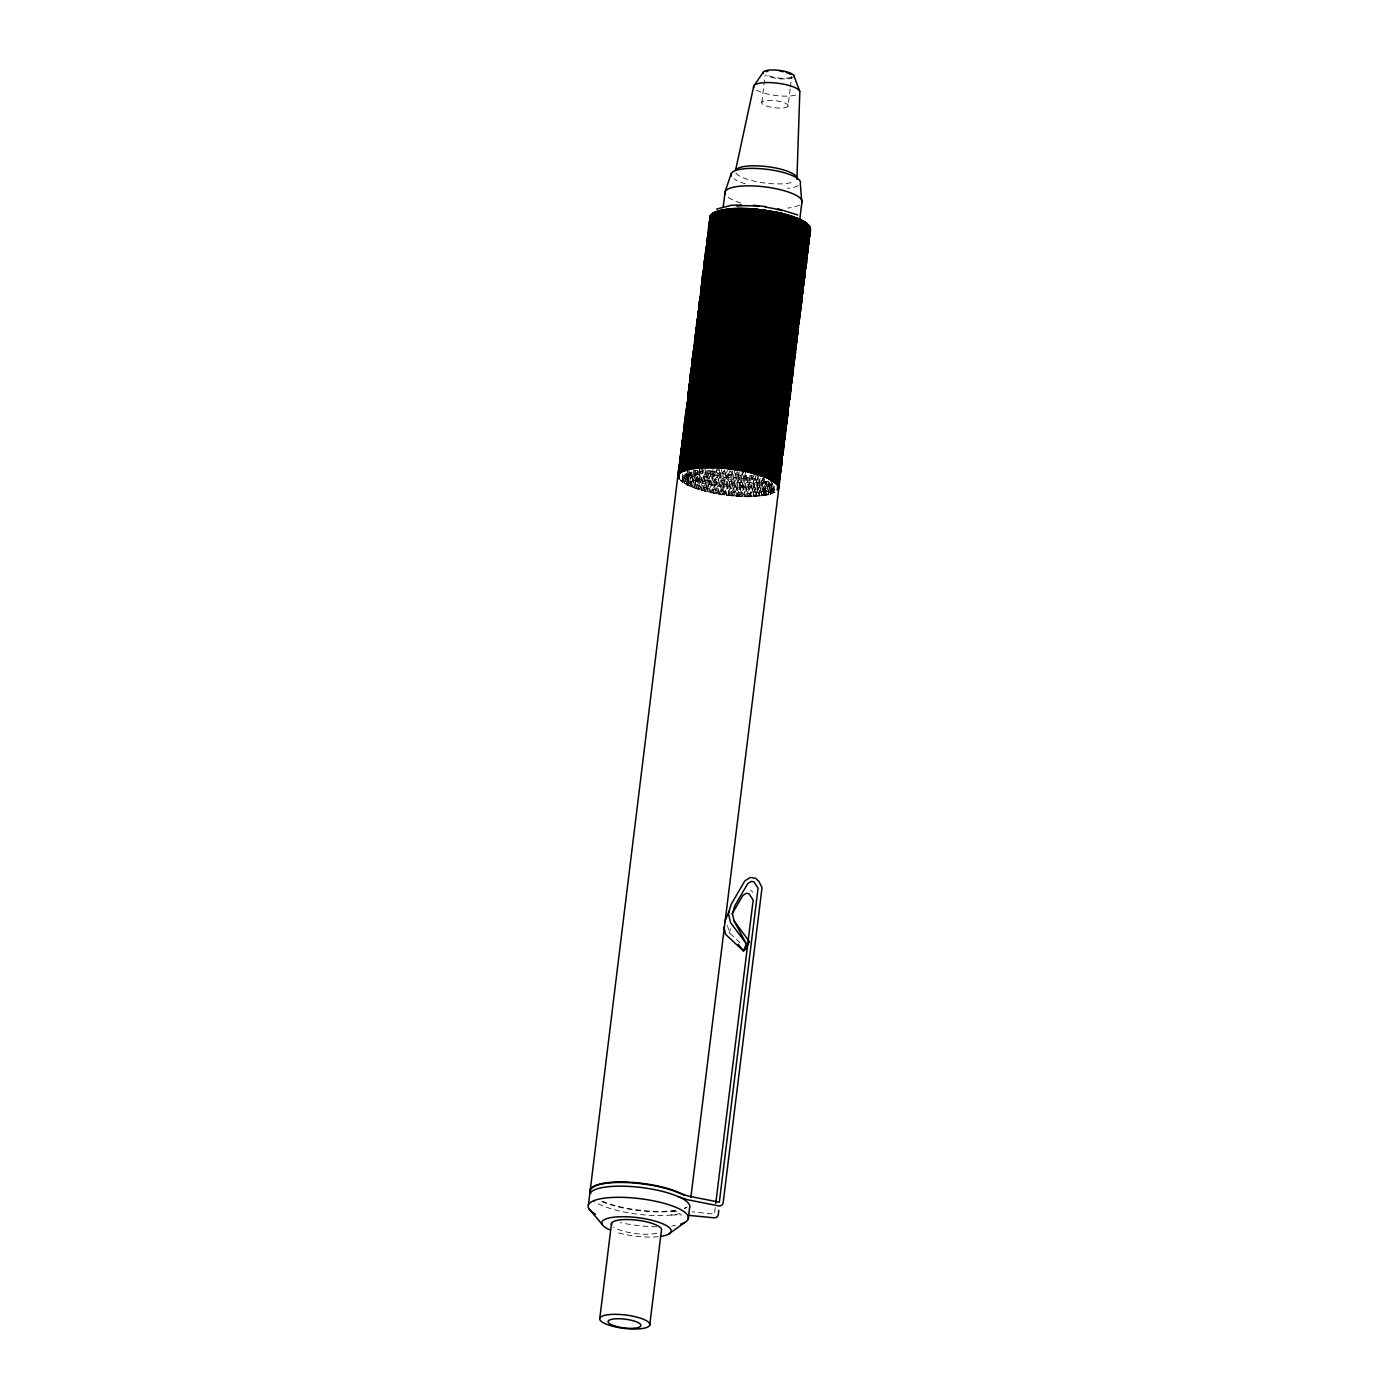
<?xml version="1.0" encoding="UTF-8"?>
<svg xmlns="http://www.w3.org/2000/svg" width="1399" height="1399" viewBox="0 0 1399 1399"><rect width="100%" height="100%" fill="white"/><g stroke="black" fill="none" stroke-linecap="round" stroke-linejoin="round"><path stroke-width="0.75" stroke-dasharray="5 3.75" d="M768.366 480.959L770.464 493.969L773.227 493.182L774.102 486.187L772.895 486.38L770.097 494.372L750.336 496.732L734.51 496.173L708.646 492.238L688.046 485.54L682.485 482.183L682.432 474.698M770.097 494.372L771.828 480.382M771.671 493.777L772.895 486.38L772.021 493.375L770.622 480.574M688.063 470.606L688.046 474.069L684.198 483.145L685.073 472.67M756.876 475.398L762.123 495.718L767.579 481.273C742.082 484.719 715.029 481.413 691.036 472.005L685.912 484.089L686.787 473.614L699.832 479.105L724.28 484.439L750.179 486.31L770.971 483.774L766.635 494.949L747.258 496.75L721.342 494.634L697.297 489.125L681.558 481.693L683.359 475.188L684.198 483.145M744.111 496.645L746.699 475.66L727.27 474.139L710.027 470.798L698.801 489.51L695.041 469.837L687.608 485.033L688.5 474.576M689.777 471.55L688.046 485.54M729.351 470.816L728.896 474.191L736.136 496.225L748.133 475.573L751.28 475.677L757.069 496.243L759.482 478.895L725.154 477.444L697.402 470.711L689.322 485.995L691.036 472.005L694.061 487.761L704.274 469.295M761.353 496.033L763.154 478.423L754.288 496.383L748.133 475.573L745.545 496.558L737.518 471.568L723.038 494.809L716.078 472.11L716.393 468.735M763.609 495.648L765.323 481.658M764.623 478.353L762.123 495.718M765.865 495.263L766.809 484.649M755.722 475.608L755.04 478.965L759.867 496.103L766.11 481.343L764.379 495.333L760.619 478.685L751.49 496.523L743.866 471.918L729.578 495.526L721.289 469.487M763.154 478.423L766.635 494.949L768.121 494.879L769.835 480.889M699.885 468.158L699.78 471.585L691.683 486.869L693.519 469.452M691.893 472.495L690.179 486.485M694.061 487.761L695.88 470.326L697.402 470.711L701.686 490.262L712.895 471.55L713.158 468.14M723.038 494.809L726.011 470.449L727.69 470.519L713.49 493.095L707.142 470.047L696.44 488.636L698.258 471.201M698.801 489.51L700.689 472.11M750.336 496.732L752.924 475.747L751.28 475.677L739.267 496.33L730.96 470.868L716.673 493.672L710.027 470.798L708.349 470.501L705.761 491.486M753.134 496.593L755.04 478.965L745.545 496.558M755.932 496.453L758.52 475.468M758.73 496.313L760.619 478.685M702.595 468.997L700.007 489.982M701.686 490.262L703.61 472.879M702.893 490.734L705.481 469.749M739.232 471.883L738.724 475.24L726.308 495.159L718.107 468.91L704.554 491.014L707.142 470.047M719.576 469.312L719.261 472.687L707.439 491.766L710.027 470.798M711.234 471.253L708.646 492.238M751.28 475.677L748.692 496.662L741.855 475.345L742.432 472.005M745.562 472.11L745.002 475.468L732.866 495.876L724.472 470.047L710.307 492.518L712.895 471.55L711.881 467.668M737.833 496.418L740.421 475.433M741.855 475.345L739.267 496.33M740.98 496.523L743.568 475.555M745.002 475.468L742.414 496.435L734.248 471.218M747.258 496.75L749.847 475.765M714.382 471.953L711.794 492.92M713.49 493.095L716.078 472.11M717.565 472.512L714.976 493.497M716.673 493.672L719.261 472.687M720.747 473.089L718.159 494.074M732.621 471.166L732.167 474.541L719.855 494.249L722.758 469.872M738.724 475.24L736.136 496.225M724.682 495.124L727.27 474.139M728.896 474.191L726.308 495.159M727.952 495.473L730.54 474.488M732.167 474.541L729.578 495.526M731.24 495.823L733.828 474.838M734.51 496.173L737.518 471.568M761.825 102.337L765.218 74.724M788.039 106.097A13.273 3.532 7 0 0 769.59 100.343A13.273 3.532 7 0 0 767.159 106.219A13.273 3.532 7 0 0 788.039 106.097L790.138 89.099M790.4 86.983L791.712 76.35M715.221 1207.617L714.434 1214.087L692.278 1211.831M732.866 495.876L735.891 471.533M724.472 470.047L721.342 494.634M753.886 479.175L751.49 496.523M756.684 479.035L754.288 496.383M695.041 469.837L692.54 487.377M697.402 470.711L694.918 488.251M699.78 471.585L697.297 489.125M762.315 478.738L759.867 496.103M768.278 484.579L766.635 494.949M682.939 482.69L683.796 475.695L700.882 482.987L735.367 489.178L762.21 489.038L770.971 487.377L772.178 483.582M687.608 485.033L686.349 473.124L684.636 483.634M688.046 474.069L686.349 484.579M770.569 484.194L768.121 494.879M683.359 475.188L682.485 478.703L689.392 482.533L710.57 489.125L726.763 491.801L749.322 493.305L767.421 491.574L774.801 488.968L773.227 493.182M770.464 493.969L771.321 486.974L772.528 486.782M774.801 492.588L773.595 492.763L774.451 485.768L772.021 493.375M775.151 492.168L768.89 494.564L772.545 483.18L773.595 492.763M730.803 928.761L729.176 932.731L731.764 936.053M763.854 481.728L757.069 496.243M764.379 495.333L769.065 484.264M678.777 478.371L682.485 482.183L686.349 473.124M754.078 475.538L742.414 496.435M748.692 496.662L757.838 478.825M671.66 1211.307L680.089 1211.184M671.188 1215.032L681.75 1214.857M680.631 480.749L681.558 481.239M740.106 942.821L729.176 932.731L727.532 925.508M750.668 890.149L752.889 892.23M712.895 471.55L719.855 494.249M705.271 473.159L710.307 492.518M701.389 468.543L707.439 491.766M704.554 491.014L699.028 467.651M766.11 481.343L768.89 494.564M693.414 472.879L696.44 488.636M691.683 486.869L689.34 471.061M687.626 470.099L689.322 485.995M685.055 476.15L685.912 484.089M682.432 474.244L682.485 482.183M793.006 77.627A15.546 4.145 7 0 1 766.6 75.721M790.907 77.172A13.273 3.532 7 0 1 778.928 78.082A13.273 3.532 7 0 1 766.547 74.549M798.164 185.647A34.975 9.321 7 0 1 787.585 188.375M745.317 183.811A34.975 9.321 7 0 1 734.02 178.74M799.476 205.023A38.857 10.353 7 0 1 787.724 208.049M740.753 202.977A38.857 10.353 7 0 1 728.197 197.346M795.489 95.184A23.311 6.208 7 0 1 755.6 89.466M680.229 1213.493A50.521 13.465 7 0 1 593.823 1201.129M686.944 1207.389A50.521 13.465 7 0 1 684.198 1208.684M675.56 1210.817A50.521 13.465 7 0 1 601.098 1201.199M791.169 182.622A31.093 8.289 7 0 1 758.975 182.132A31.093 8.289 7 0 1 735.717 172.654M656.743 1233.201A25.252 6.733 7 0 1 613.531 1227.01M675.542 1225.367A50.521 13.465 7 0 1 671.817 1225.944M656.638 1226.748A50.521 13.465 7 0 1 620.264 1222.604M686.996 1206.917A50.521 13.465 7 0 1 684.251 1208.211M675.612 1210.345A50.521 13.465 7 0 1 602.864 1201.479M658.282 1236.699A34.975 9.321 7 0 1 616.015 1232.134"/><path stroke-width="1.5" d="M777.512 486.747L777.547 490.332L778.421 486.013L773.752 481.186L769.083 478.843C762.438 424.229 742.379 372.571 726.116 320.354C718.124 285.239 699.797 246.154 718.142 211.144L729.876 208.818L754.096 208.941L779.96 212.875L800.56 219.573L806.121 222.931L806.401 258.255L798.357 285.868L788.074 310.036L775.133 334.483L711.444 439.251L696.824 467.791C690.214 467.668 675.297 471.69 678.795 478.825M686.035 414.926L685.16 421.921L686.384 413.649C692.278 389.342 692.82 360.82 697.209 336.494L693.152 353.248L692.592 366.468L692.225 359.333L697.209 336.494C701.476 295.294 707.859 254.373 712.598 213.243C732.237 205.058 754.708 208.801 775.116 212.018C786.325 214.152 797.378 217.212 807.048 223.42C802.956 253.516 781.289 283.35 766.215 310.508C734.195 361.537 699.78 412.548 683.097 471.113L714.155 215.726L715.011 212.351L718.142 211.144C733.968 304.562 785.573 393.661 777.459 489.86M688.833 388.223L684.985 440.143L687.801 469.312C712.738 401.828 759.237 345.763 791.519 282.073C796.975 264.743 811.63 243.653 808.902 225.799C782.828 314.583 710.22 381.228 684.671 470.519L716.585 211.756C729.299 304.23 781.062 389.202 776.987 484.561L777.896 485.505L778.771 478.51C784.035 384.847 737.553 300.26 719.716 210.55L709.993 240.925C711.042 322.959 757.261 396.879 767.369 477.881C778.613 485.418 778.351 486.625 779.628 471.515C784.752 380.196 740.666 297.34 721.971 210.165L709.136 247.92C709.783 327.314 754.096 398.942 765.008 477.007L769.083 478.843C775.536 463.052 783.405 446.701 784.804 429.563C788.459 352.845 759.272 280.552 737.116 208.591L726.151 229.996L713.665 259.514L703.959 289.873C703.225 353.09 734.51 411.568 749.252 472.11L767.369 477.881C774.556 460.079 783.982 441.909 785.661 422.568C789.036 348.351 762.21 277.911 739.914 208.451L725.294 236.991L712.808 266.51L703.102 296.868C702.263 357.357 731.24 413.719 746.384 471.358L765.008 477.007C774.259 457.595 784.122 437.1 786.535 415.573C789.77 343.927 764.886 275.62 743.061 208.573C725.714 238.564 711.636 270.479 702.228 303.863C701.196 361.676 728.354 415.783 743.201 470.781L749.252 472.11C767.439 441.524 786.413 409.225 791.712 373.603C793.933 317.608 779.838 262.68 762.298 209.955C735.244 252.397 710.412 296.973 697.052 345.815C695.163 387.715 711.951 428.391 723.825 468L746.384 471.358C765.83 438.744 786.85 404.678 792.568 366.625C794.667 313.236 781.989 260.721 765.568 210.305C737.098 254.898 710.185 301.397 696.195 352.81C694.166 392.07 709.52 430.472 720.555 467.651L743.201 470.781C764.221 436.208 787.147 400.201 793.425 359.63C795.332 308.934 784.244 258.867 768.751 210.882C738.899 257.556 709.94 305.891 695.338 359.805C693.257 396.547 707.072 432.693 717.425 467.546L723.825 468C752.26 420.137 788.966 373.725 798.602 317.66C799.598 283.035 795.506 248.392 786.92 214.851C750.878 274.991 708.384 332.997 690.162 401.775C687.539 423.757 694.918 446.264 699.622 467.651L720.555 467.651C750.021 417.409 789.211 369.319 799.476 310.665L799.214 278.873L795.839 247.098L789.805 215.603C752.924 278.051 708.156 337.596 689.287 408.77C686.332 428.391 693.694 448.519 696.824 467.791L717.425 467.546C747.486 414.594 789.491 365.034 800.333 303.67L800.071 271.878L796.696 240.103L792.166 216.478C755.285 281.566 707.702 342.195 688.43 415.765C685.58 433.113 691.701 451.09 694.569 468.175L680.683 472.005L678.655 473.929L678.777 478.371L679.319 467.808C692.75 373.935 756.859 300.628 799.284 219.118L802.659 250.911L802.921 282.703C790.033 351.953 740.071 406.287 707.999 467.214C700.794 439.216 690.232 409.977 692.75 380.79C709.276 319.357 744.653 265.758 778.299 212.596C790.033 253.516 797.57 295.941 796.014 338.645C788.144 386.841 758.695 428.199 733.653 469.067C719.733 422.043 698.153 374.582 699.64 324.848C710.972 283.647 730.348 245.262 752.47 208.888C772.703 268.748 791.817 330.671 789.123 394.588C785.434 423.005 771.146 449.306 757.891 474.366C743.831 405.325 706.565 340.202 706.547 268.888L716.253 238.53L728.739 209.028C750.529 288.439 786.413 366.381 782.216 450.548L782.251 454.063L774.207 481.693C770.01 408.84 739.739 341.566 720.975 271.966C720.328 254.775 706.198 227.442 715.011 212.351C725.224 304.895 777.931 388.922 776.06 483.599L780.485 464.52C785.399 375.579 743.866 294.385 724.227 209.78L717.984 224.54L708.279 254.915C708.593 331.633 750.826 401.023 762.63 476.132C773.525 454.937 784.454 432.361 787.392 408.578C790.47 339.502 767.526 273.312 746.192 208.678C727.095 240.715 711.461 274.904 701.371 310.858C700.13 365.996 725.486 417.864 740.019 470.204C762.507 433.585 787.462 395.742 794.3 352.635C796.031 304.615 786.36 257.031 771.933 211.441C740.771 260.266 709.713 310.368 694.464 366.8C692.33 401.006 704.764 434.897 714.277 467.441C745.002 411.796 789.718 360.715 801.19 296.675L800.945 264.883L797.57 233.108L794.545 217.37C757.576 285.046 707.317 346.812 687.574 422.76L686.717 429.738L692.313 468.543C713.98 415.73 748.395 369.651 776.865 320.511C791.624 290.852 811.49 259.375 807.975 224.837C812.714 246.137 797.605 269.01 790.662 289.068C759.762 350.502 714.976 404.398 690.057 468.927L685.842 436.733L686.717 429.738C706.985 351.481 759.814 288.491 796.923 218.244L801.802 257.888L802.064 289.68C789.893 356.36 742.537 409.033 711.147 467.318C702.683 437.083 691.316 405.483 693.607 373.795C709.485 314.862 742.694 262.995 775.116 212.018C788.302 255.248 796.765 300.295 795.157 345.64C787.794 391.3 760.654 430.909 736.836 469.644C722.618 419.945 699.115 370.298 700.514 317.853C711.234 279.275 728.652 242.954 749.339 208.783C770.149 271.021 791.152 335.078 788.249 401.583C784.926 427.674 772.423 452.157 760.252 475.24C747.398 403.157 707.527 335.935 707.404 261.893L717.127 231.535L726.483 209.413C747.171 291.412 785.923 370.98 781.359 457.525L781.394 461.058L775.133 482.638C774.277 388.747 721.587 305.489 713.455 212.945L709.94 216.425L708.279 254.915L700.847 289.401L701.214 296.536L701.389 287.267M683.097 471.113L683.254 457.718C705.201 370.35 769.66 303.408 804.408 221.969L805.509 261.718C790.575 338.978 731.747 397.578 699.622 467.651L694.569 468.175C725.924 391.563 791.292 330.007 807.24 247.273C807.171 239.474 807.118 231.674 807.048 223.875C775.046 311.278 704.117 379.933 681.54 471.708L682.397 464.713C704.869 375.177 772.003 307.133 806.121 222.931L809.829 226.743C786.081 315.947 713.962 382.189 686.227 469.907L718.142 211.144M713.805 212.543L681.89 471.306M715.379 211.931L683.464 470.694M716.935 211.336L685.02 470.099M718.509 210.742L686.594 469.504M768.646 478.336L800.56 219.573M770.342 479.297L802.257 220.535M772.056 480.242L803.97 221.479M773.752 481.186L805.667 222.424M686.227 469.907L684.128 450.723L684.985 443.728C706.128 360.872 764.641 295.784 800.997 220.08L769.083 478.843M684.671 470.519L683.254 457.718L684.128 450.723C705.621 365.576 767.212 299.631 802.694 221.025L770.779 479.787C765.305 422.306 744.006 368.094 726.973 313.359C720.363 280.797 701.738 244.598 716.585 211.756M804.408 221.969L772.493 480.731C767.911 420.417 745.772 363.583 727.83 306.364C722.006 276.233 704.799 243.164 715.011 212.351M687.801 469.312L700.742 364.405C721.01 310.438 754.411 263.099 784.052 214.099C793.898 250.054 798.846 287.355 797.745 324.655C788.704 378.115 754.446 422.83 727.113 468.368C714.434 426.275 696.177 383.343 697.926 338.838C710.622 292.548 733.496 249.949 759.027 209.605C777.547 264.673 793.216 321.962 790.837 380.598C786.011 413.789 768.908 444.217 752.137 472.862C737.675 409.47 704.274 348.823 704.816 282.878L714.539 252.52L734.318 208.748C756.317 283.193 787.829 357.34 783.947 436.558C782.845 451.51 776.358 465.954 770.779 479.787M590.308 1189.552L679.284 464.241L686.717 429.738L687.941 397.858C698.538 359.386 695.513 319.339 703.242 280.849C709.678 259.042 705.183 233.895 712.598 213.243M772.493 480.731L782.216 450.548L783.073 443.553C787.147 361.851 753.414 285.816 731.537 208.888C715.921 239.736 704.991 272.875 699.168 306.958L697.734 320.983L698.853 311.785L699.01 313.568C691.963 342.79 695.058 376.751 687.801 404.486C682.625 426.957 685.423 450.548 680.001 473.247L680.159 457.246L687.574 422.76L688.78 387.313L696.195 352.81L696.58 327.926L700.06 297.305M694.306 352.95L694.848 341.916C704.921 319.269 697.314 291.464 705.778 269.675C702.858 340.534 740.613 405.483 755.005 473.614C770.149 446.823 785.678 418.371 789.98 387.593C792.516 326.317 775.168 266.702 755.74 209.238C726.221 256.402 701.056 307.483 692.26 362.901L690.826 376.926L691.421 367.238L694.621 357.479C689.829 382.364 690.844 407.983 683.639 432.833L682.397 464.713L680.771 472.477L681.943 444.165M681.54 471.708C679.809 447.697 685.755 424.474 687.906 400.971C691.054 376.803 696.65 352.531 696.58 327.926L703.102 296.868L703.889 265.39L710.867 233.93L711.916 214.484L711.724 226.935L704.309 261.421L703.959 289.873L696.545 324.376L696.894 331.511C702.63 303.111 701.808 273.784 708.419 245.577C702.438 259.217 706.39 276.932 701.564 291.726L702.42 291.412C702.788 265.023 709.118 239.614 712.686 213.715L712.581 219.94L705.166 254.426L705.533 262.033M792.131 370.962L794.649 359.77L795.681 346.13L791.012 341.321L785.888 338.471L765.305 331.773L739.441 327.821L715.221 327.698L703.837 329.639L698.783 331.843L697.926 338.838L700.742 364.405L706.303 390.863L730.383 468.717C756.579 425.523 788.441 382.487 796.888 331.65C798.199 291.657 792.061 251.768 781.167 213.347C752.382 260.039 721.062 305.769 701.598 357.427C697.367 380.423 687.206 402.265 684.496 425.838C684.286 442.171 680.176 457.84 679.232 474.016L678.375 474.331M719.716 210.55L701.598 357.427L691.875 387.785L684.461 422.271L684.128 450.723L679.232 474.016L683.307 454.605L686.175 414.961L685.685 422.428C691.333 399.065 689.672 374.67 694.708 351.254C699.203 331.441 699.762 309.896 703.19 290.642M682.24 450.391C684.915 432.553 689.882 413.3 687.906 394.308C689.987 383.851 703.977 384.393 712.756 383.571C738.252 384.06 769.013 384.2 788.774 402.09L788.669 405.623L801.277 297.567C801.207 302.796 808.919 247.116 805.072 266.055L805.876 262.173L805.072 266.055L806.279 264.901L809.829 226.743L809.426 230.695C810.598 240.68 803.953 256.017 805.282 267.454L805.02 269.168L807.555 251.295L806.821 255.65M682.59 445.582L685.895 433.62L688.815 390.881L688.43 415.765L681.016 450.251L681.365 457.386L682.065 448.607L680.614 454.203L681.296 456.494L680.159 457.246L680.544 468.35L679.984 463.891L682.59 452.262L682.642 442.469L687.574 419.158L702.998 415.206L714.277 414.629L736.836 416.133L764.623 421.833L781.097 429.231L781.709 464.678L780.047 475.573L780.1 465.762L780.869 464.993L780.782 470.763L778.071 487.289L781.044 462.369L779.995 478.668L690.879 1197.334M697.157 332.91L699.64 324.848L700.882 292.968C710.552 267.734 704.274 240.733 711.147 215.254L709.993 240.925L702.578 275.411L702.036 286.008L703.977 266.282L701.301 286.358L700.514 317.853L693.082 352.338L691.875 366.835C688.395 400.848 695.478 434.897 705.201 467.353C737.203 403.332 790.295 347.686 803.778 275.708L803.533 243.916L800.997 220.08M693.887 355.136L692.75 380.79L685.318 415.276L685.44 419.735M693.799 354.664L694.813 338.348L702.228 303.863L702.578 275.411L704.187 274.326M697.384 324.043L697.052 345.815L689.637 380.318L690.004 387.453L694.516 363.688L697.384 324.043L694.883 339.257L694.936 342.807L698.328 311.295M705.97 257.224L704.816 282.878L698.293 313.936L697.926 338.838L690.494 373.323L690.441 383.099L688.78 387.313M688.605 393.941L688.658 397.491L689.585 383.413L695.373 356.693L696.387 333.679L697.209 329.797L698.835 328.73L699.133 303.391L706.547 268.888L706.897 240.453L712.686 213.715M699.99 296.396L701.651 292.199L701.721 282.406L709.136 247.92L710.377 216.041L710.535 217.824M802.694 221.025L804.39 240.401L780.24 432.728L780.467 460.551L781.394 461.058L779.96 475.1L780.869 464.993L780.082 472.46L780.187 466.234M708.419 238.879L710.902 230.818L711.776 217.125L718.894 213.925L736.434 211.948L751.962 212.263L774.801 215.411L789.648 219.031L806.121 226.428L804.39 236.921L804.652 268.713C790.47 343.35 734.423 400.411 702.403 467.493C696.02 442.784 688.378 416.815 691.019 391.178C718.299 382.189 750.546 387.82 777.652 397.421L778.141 397.928C787.864 399.677 783.912 410.204 784.717 417.636C786.273 434.285 782.461 454.727 780.1 468.473C787.217 423.337 778.946 480.591 781.779 454.885C784.542 453.801 783.755 438.079 782.636 447.89L783.457 444.008L782.636 447.89M691.945 377.975C718.299 367.465 752.225 373.988 779.383 383.431L786.273 387.278L787.06 416.063L784.349 440.598L786.081 419.927L792.936 373.76L792.988 363.967L792.166 367.85M787.042 413.405L792.603 370.14L791.677 369.633L791.449 345.308L784.559 341.478C757.401 332.018 723.475 325.512 697.122 336.022M692.802 370.98C719.156 360.47 753.082 366.993 780.24 376.436L787.13 380.283L787.759 415.713L785.276 423.81M787.077 410.292C786.011 429.301 789.631 401.216 788.669 398.942C791.082 395.847 787.165 408.088 788.756 399.415M787.06 416.063L787.13 416.972L789.193 395.48L790.348 394.745L790.452 384.55L792.866 372.851L793.181 331.318L783.877 326.597L765.096 320.896L748.92 318.22L726.361 316.716L712.756 317.678L699.64 321.245L697.979 329.027M790.348 394.745L792.079 374.075L787.567 369.301L770.482 362.009L745.807 356.867L720.153 355.259L700.392 357.602L692.453 362.026L692.068 365.978M696.527 331.038L697.297 330.269C696.177 315.37 703.435 301.817 703.155 287.057C729.509 276.547 763.434 283.07 790.592 292.513L797.517 296.833L798.269 325.163L795.716 343.489L798.427 326.946L795.559 349.68L795.629 339.887L795.524 352.775L793.81 360.085L794.667 353.09L793.845 356.972M796.398 339.1L797.308 329.01C802.239 303.705 796.398 329.342 797.238 338.785L795.611 346.567M708.331 245.105C734.685 234.595 768.611 241.1 795.769 250.561L802.659 254.391L803.603 284.976L800.7 304.143L803.288 283.158L802.554 287.512M810.336 227.25L807.66 245.087M799.284 219.118L767.369 477.881M690.057 468.927L721.971 210.165M692.313 468.543L724.227 209.78M694.569 468.175L726.483 209.413M720.485 210.235L688.57 468.997M722.741 209.85L690.826 468.613M724.997 209.465L693.082 468.228M727.253 209.081L695.338 467.843M759.395 474.751L791.309 215.988M761.773 475.625L793.688 216.862M764.151 476.517L796.066 217.754M766.512 477.391L798.427 218.629M792.166 216.478L760.252 475.24M794.545 217.37L762.63 476.132M796.923 218.244L765.008 477.007M696.824 467.791L728.739 209.028M789.805 215.603L757.891 474.366M699.622 467.651L731.537 208.888M702.403 467.493L734.318 208.748M705.201 467.353L737.116 208.591M729.876 208.818L697.961 467.581M732.674 208.678L700.759 467.423M735.472 208.521L703.557 467.283M738.27 208.381L706.355 467.144M748.045 471.638L779.96 212.875M750.931 472.39L782.845 213.627M753.799 473.142L785.713 214.379M756.684 473.894L788.599 215.131M781.167 213.347L749.252 472.11M784.052 214.099L752.137 472.862M786.92 214.851L755.005 473.614M707.999 467.214L739.914 208.451M778.299 212.596L746.384 471.358M711.147 467.318L743.061 208.573M714.277 467.441L746.192 208.678M717.425 467.546L749.339 208.783M741.348 208.364L709.433 467.126M744.495 208.486L712.581 467.249M747.626 208.591L715.711 467.353M750.773 208.696L718.859 467.458M735.349 469.242L767.264 210.48M738.532 469.802L770.447 211.039M741.715 470.379L773.63 211.616M768.751 210.882L736.836 469.644M744.898 470.956L776.812 212.193M771.933 211.441L740.019 470.204M775.116 212.018L743.201 470.781M680.946 460.044L678.62 476.587L683.359 435.019M680.648 457.753L678.428 471.236L678.707 477.479L679.005 472.635L678.095 476.08M678.707 477.479L680.614 454.203M680.858 466.252L679.512 466.934L680.351 462.597L679.617 467.843L680.509 464.381M681.908 446.823L681.296 456.494C678.34 431.871 716.131 441.14 730.558 440.388C745.125 444.078 789.718 444.567 780.187 469.364M681.873 443.256C683.464 431.644 687.783 417.059 687.766 403.612L687.556 401.81L685.527 420.627C687.469 395.462 696.09 371.33 694.464 345.868L695.618 334.448L697.244 333.382L696.352 336.792M682.939 441.612L683.237 436.785L683.009 442.504L684.531 423.18L686.892 417.304C701.389 407.756 722.076 412.023 738.899 412.81C752.662 416.745 785.521 417.514 785.101 435.788L782.583 451.003L786.605 416.465L786.833 421.798L784.262 440.125L785.661 422.096L785.451 394.745L778.526 390.426C751.315 381.105 715.693 373.778 690.302 385.739M684.688 424.981L683.936 432.886L685.318 421.956M684.146 427.132L684.356 432.466L684.583 426.73L683.202 433.235M688.973 392.664L688.885 391.772L688.028 398.767L688.815 390.881M687.906 400.971L686.524 411.901L687.119 402.213M692.068 375.334L691.211 375.649L691.648 372.571L689.48 386.963L691.875 366.835L689.672 383.886L689.287 408.77L686 420.714M692.208 366.013L690.179 378.167M690.214 391.965L691.875 387.785L693.204 356.797L692.505 365.576L691.893 364.195L693.117 355.906M694.306 352.496L694.464 345.868L693.677 353.755L695.618 341.146M694.149 350.694L694.009 346.252M694.936 342.807L695.705 334.921L695.146 341.968L696.44 337.264M694.096 347.144L694.236 351.586L695.53 347.372M695.041 341.059L695.898 334.064M698.468 315.737L696.65 328.817L699.937 299.491L702.368 294.524M695.565 341.548L695.355 336.215M696.65 328.817L697.122 325.775L696.824 330.619L697.052 324.883M699.972 303.076L699.797 305.682L700.182 301.747L699.448 306.993L700.025 299.963L698.713 307.343M701.179 293.003L701.126 295.644L701.441 290.8L700.689 296.046L701.703 289.086M702.525 285.204L701.826 286.865L703.085 275.935L700.969 293.86L701.354 289.908M703.085 275.935L701.948 285.099M703.277 275.061L705.113 264.219M704.694 272.543L704.117 270.724L703.802 275.551L704.344 264.988M706.023 254.111L704.886 262.837L706.932 244.003L713.455 212.945M708.454 233.091L705.621 251.4L705.533 261.578M706.145 251.89L711.059 214.799M706.775 250.631L707.09 245.804L706.775 250.631L707.247 247.588M711.147 215.254L707.946 238.809L708.261 233.965M710.325 219.153L708.943 230.066L709.538 220.377M720.555 467.651L752.47 208.888M777.984 486.397L781.132 463.261L777.984 486.397L780.31 473.806M781.481 461.967L778.613 485.138L780.152 472.023L780.24 436.226L773.35 432.396C746.174 422.935 712.266 416.412 685.895 426.94M782.058 430.21L781.132 429.72L782.024 426.24C753.834 411.726 718.002 406.235 687.574 416.063L688.43 412.163L694.743 409.75L712.283 407.774L727.812 408.071L762.577 414.069L781.954 422.236L782.041 459.816L779.995 471.988M785.573 432.746L781.516 459.327L787.305 418.756L788.389 406.025L787.357 404.608M780.957 465.465L780.047 468.875L781.709 464.678M781.516 459.327L782.461 453.224L781.674 461.11L785.276 426.503L785.364 427.394M783.213 447.995L784.804 429.563M785.276 426.503L782.933 450.163L784.157 441.892M785.801 427.01L786.535 415.573M785.329 420.697L787.689 414.803L788.004 373.288L781.114 369.441C753.939 359.998 720.03 353.475 693.659 364.002M785.521 429.196L786.693 417.357L785.171 430.018M789.805 396.879L788.581 405.168L790.015 391.125L789.088 390.618L788.861 366.293L781.971 362.463C754.813 353.003 720.887 346.48 694.534 357.007M787.165 414.314L787.917 409.085L786.903 416.045L792.708 371.067M694.621 350.782C720.013 338.803 755.635 346.13 782.828 355.468L789.718 359.298L790.505 388.1L789.543 391.947L796.048 342.178L795.122 341.671L794.894 317.346L788.004 313.498C760.846 304.055 726.92 297.532 700.567 308.042M791.484 379.339L793.338 369.791L795.122 341.671M792.988 370.665L794.772 349.575L796.783 341.828L795.804 310.823L788.861 306.503C761.703 297.06 727.795 290.537 701.424 301.047M794.142 359.263L797.01 336.092M793.81 360.085L795.524 352.775M795.314 347.424L795.489 349.208L797.745 324.655M796.538 329.779L798.357 326.054L802.344 295.923C802.624 277.299 768.523 276.512 754.533 272.892C738.095 271.493 718.649 268.853 704.064 276.967M796.731 338.278L799.598 315.107L798.567 313.691L798.357 289.366L791.449 285.518L767.037 278.349L731.537 274.764L717.932 275.708L704.816 279.293L702.385 287.844M795.996 334.676L796.311 344.871L793.985 357.462L805.159 269.203L804.39 240.401L797.5 236.571C770.342 227.11 736.416 220.605 710.062 231.115M802.606 284.399L802.466 293.738L803.481 280.534L798.199 325.6L799.056 318.605M802.816 292.863L803.918 280.15M801.557 303.828L803.393 279.643M804.652 268.713L802.379 293.265M808.902 225.799L809.479 234.245L803.953 277.492L810.073 229.436M804.39 277.089L804.722 269.605L798.304 322.504L801.417 302.027M807.206 243.758C808.552 247.501 807.223 254.758 806.069 259.567L805.369 268.346L805.247 233.423L798.357 229.576C771.199 220.133 737.273 213.61 710.919 224.12M807.555 251.295L806.698 258.29L807.713 244.685L805.282 267.454L806.191 264.009C798.707 249.617 773.682 248.113 757.978 244.912C741.383 243.828 720.992 240.278 706.74 249.756M808.954 233.738L806.926 252.572L810.581 229.926M809.129 235.522L807.608 248.2M810.231 230.8L809.409 234.682L809.899 227.635L810.108 232.968L807.695 241.975L810.178 233.878L809.829 226.743M765.568 210.305L733.653 469.067M723.825 468L755.74 209.238M754.096 208.941L722.181 467.703M727.113 468.368L759.027 209.605M757.366 209.29L725.451 468.053M730.383 468.717L762.298 209.955M760.654 209.64L728.722 468.403M763.924 209.99L732.009 468.752M588.419 1204.889L589.783 1193.732A50.521 13.465 7 0 1 644.974 1187.996A50.521 13.465 7 0 1 689.567 1208.019L688.186 1219.176M723.143 207.542L725.102 191.663L731.222 173.616M599.821 1318.12L611.52 1223.321M649.713 1325.255A25.252 6.733 7 0 0 614.598 1314.326A25.252 6.733 7 0 0 609.999 1325.483A25.252 6.733 7 0 0 649.713 1325.255L661.412 1230.473A25.252 6.733 7 0 0 635.846 1220.05A25.252 6.733 7 0 0 611.678 1225.104M799.878 218.524L801.837 202.645L800.298 183.514A34.975 9.321 7 0 0 764.903 169.087A34.975 9.321 7 0 0 731.45 176.099M715.763 1203.297L753.169 900.047L748.955 893.681L746.332 893.314L742.886 895.43L732.097 913.897M718.806 1210.327L718.264 1214.629A3.882 3.742 22.4 0 1 713.98 1217.812L687.801 1215.276M708.838 229.156L709.241 225.204M707.002 244.895L704.921 269.972M709.363 229.646L709.765 225.711M706.705 249.739L707.09 245.804M708.506 236.641L708.121 240.593L707.894 235.259M704.886 262.837L705.83 256.734L705.009 261.071M703.645 273.767L703.977 266.282M704.117 270.724L703.714 274.659L703.889 265.39M701.056 294.752L701.529 291.709L700.602 295.154M702.473 285.606L703.382 278.209M696.824 330.619L697.209 326.667M698.94 312.677L697.524 321.84L698.766 310.893L697.069 322.225M693.152 353.248L694.534 346.76L693.624 350.205M696.387 340.377L695.53 340.674L695.95 337.614L695.32 338.873M693.677 353.755L694.621 347.651L694.236 351.586M693.484 363.46L692.557 362.936L690.949 370.28L689.829 385.669M692.418 364.684L692.767 357.2M689.235 384.27L690.494 380.003M688.028 398.767L688.885 391.772M687.766 410.309L686.419 410.991L687.643 402.702L686.297 412.74M684.915 419.245L686.122 418.074L685.597 421.536L685.912 416.692L685.003 420.137M682.852 440.72L682.799 437.17M684.268 431.574L684.653 427.622L683.709 433.725L684.583 426.73M681.121 454.71L681.47 447.208M683.009 442.504L683.412 438.569L682.502 442.014M684.356 432.466L684.828 429.423M679.319 467.808L681.558 448.117M809.899 227.635L809.426 230.695L809.811 226.288M809.566 235.137L808.255 242.517M809.986 228.527L809.601 232.479L810.511 229.034M809.671 233.371L810.143 230.328M807.923 250.019L805.194 266.544L806.139 260.459M803.953 277.492L804.81 270.497M799.126 308.794L800.945 305.069L800.333 303.67C798.199 294.857 805.999 275.428 793.67 272.053L793.181 271.546C765.935 262.295 728.652 254.251 704.204 267.629M800.893 301.519L800.805 300.628L798.304 322.504L801.907 296.308M796.433 336.005L797.657 334.833L796.888 331.65L798.357 326.054M802.746 291.971L801.05 303.303L803.551 281.426M796.014 338.645L796.486 335.585M796.958 332.542L797.902 326.439M798.567 313.691L798.112 325.128L800.158 312.956M798.462 324.288L799.826 317.8M793.25 368.899L793.425 359.63M795.926 348.823L796.258 341.321M792.184 370.56C789.596 383.116 790.085 404.521 787.007 412.53L789.893 397.771M789.98 387.593L792.061 380.755L792.236 374.11L791.309 381.542M792.813 369.301L793.758 363.198L792.901 370.193M788.896 400.324L790.068 388.485L791.204 387.75L790.925 381.49L789.84 394.221L791.012 382.399M787.392 408.578L787.864 405.535M785.014 434.897L786.605 416.465M787.077 413.422L789.438 398.173L788.581 405.168M788.022 407.319L787.252 415.206L788.476 406.917M783.72 442.276L781.429 458.435L782.898 452.821M784.717 439.741L784.192 439.234C787.007 419.683 783.23 450.81 784.419 430.805M779.295 479.018L780.152 472.023M778.071 487.289L779.873 474.209M711.916 214.484L708.296 231.307M808.552 241.677L809.199 236.414M800.753 301.03L801.575 297.148M800.665 307.255L799.931 311.61M797.29 335.69L798.427 326.946M791.677 369.633L791.222 381.07L790.592 352.303L783.702 348.473C756.527 339.013 722.618 332.49 696.247 343.017M788.074 410.869L786.955 412.932L787.759 409.05M774.207 481.693L779.365 443.221L772.475 439.391C745.317 429.93 711.409 423.407 685.038 433.935M807.048 223.42L806.156 226.9L807.066 227.39M807.975 224.382L806.174 230.87L807.101 231.377L805.317 237.865L806.244 238.355L804.46 244.86L805.387 245.35L802.694 254.88L803.621 255.37L803.778 275.708M808.902 225.326L807.101 231.832L808.185 241.625L809.636 236.029M775.133 482.638L775.92 471.201L769.03 467.353C752.61 460.936 734.842 457.63 717.145 457.001C703.592 457.875 678.707 452.611 679.914 472.775M776.06 483.599L776.777 464.206L760.322 456.808L735.857 451.457L709.958 449.604L689.567 451.72L682.45 454.902L680.683 472.005M776.987 484.561L777.652 457.211L761.178 449.813L733.391 444.095L710.832 442.609L699.552 443.168L684.111 447.138L682.45 454.902M708.506 239.351L705.621 251.4M699.063 313.166L697.996 318.78M678.025 475.188L684.985 443.728L685.353 418.843L687.713 403.594L686.227 411.848L686.996 411.079M802.606 287.529L804.897 271.389L802.519 290.625M797.203 335.218L798.077 328.24M795.489 349.208L796.346 342.213M785.224 426.905L786.85 419.14M781.674 461.11L782.548 454.115L780.957 458.767M709.468 226.131L709.293 228.754L711.811 220.71M707.562 245.874L708.454 242.464L707.614 242.761M705.743 266.09L707.457 258.798L710.272 222.249M696.44 330.566L699.885 309.284M687.504 398.26L690.389 386.211L689.55 386.526M686.909 410.607L688.623 403.314M685.265 425.069C684.286 429.948 681.47 440.93 683.499 442.171M686.804 423.53L685.125 427.709L685.038 440.615L681.593 461.897M680.001 473.247L681.82 453.049M807.643 251.768L806.751 255.178L809.042 234.63M805.02 269.168L805.841 265.285M805.055 272.753L803.393 276.932M803.376 283.63L802.431 290.153L803.078 284.487M796.486 332.892L798.147 328.695M796.433 342.685L795.524 346.095L795.786 344.381M793.023 367.552L793.845 363.67M792.166 374.547L791.257 384.655L791.309 374.845C793.74 372.659 789.403 383.239 792.306 375.002M789.543 391.947L790.348 388.065L790.4 391.65M788.424 403.367L789.526 398.645M786.955 412.932L787.847 409.522M786.938 419.613L786.081 426.608M782.583 451.003L783.405 447.12M782.636 454.588L781.726 457.998L782.216 450.548M778.281 485.978L779.488 478.143M707.422 238.302L708.349 234.857M706.25 250.141L706.652 246.189M705.306 256.227L705.446 260.686L705.761 255.842C705.306 251.803 703.33 272.84 705.83 256.734M703.557 272.875L704.501 266.772L703.12 273.277M703.295 277.736L704.152 277.439L702.176 279.363L701.826 286.865M700.532 294.245L701.441 290.8M699.36 306.084L699.832 303.041M696.212 329.22L697.122 325.775M695.793 335.812L695.478 340.657M693.782 351.988L694.289 348.963M692.348 363.792L693.292 357.689L691.893 364.195M689.305 385.162L690.232 381.717M689.392 386.054L691.211 382.329M688.133 397.001L689.06 393.556M685.86 413.142L687.329 407.546L687.451 412.408L687.416 408.438M683.831 431.959L684.741 428.514M682.415 441.122L683.324 437.677M680.683 455.112L682.152 449.499M680.351 462.597L678.97 469.085L680.421 463.489M678.183 476.972L679.092 473.527M678.27 477.863L679.18 474.436L678.777 478.371M810.423 228.142L809.374 231.097M805.632 266.16L806.576 260.057M803.341 280.045L804.547 278.873L805.247 270.094M805.334 270.986L803.865 276.6L806.733 261.858M801.05 303.303L801.889 298.966M799.633 312.449L801.015 305.961M798.374 323.396L799.074 314.618M796.573 336.494L798.042 330.881L797.308 329.01L797.343 332.577M796.713 340.936L795.769 347.022M698.835 322.032L699.71 315.037C726.064 304.527 759.989 311.033 787.147 320.493L787.637 321.001C800.508 324.008 790.557 342.405 795.297 350.082L794.597 358.861M794.422 357.077L795.366 350.974M794.037 361.012L792.219 364.737M792.656 367.517L794.125 361.904M792.026 377.188L791.257 377.957L792.481 376.786L792.341 372.344L791.169 384.183L791.082 383.291M790.068 388.485L791.537 382.889M788.337 402.475L789.246 399.03L788.232 397.613M785.748 423.46L787.217 417.864M785.836 424.352L786.78 418.249M782.828 451.929L781.009 455.654M780.257 470.256L780.957 461.478M778.666 488.688L779.715 472.407L779.785 473.317M724.665 921.574L729.509 910.644M590.57 1193.592A50.521 13.465 7 0 1 619.792 1182.435A50.521 13.465 7 0 1 679.162 1193.102L688.395 1196.093L719.331 1202.196L758.066 888.155L753.851 881.79L751.228 881.422L747.783 883.538L734.842 905.695L732.429 913.634L734.073 920.839L749.269 941.51L746.367 948.574L743.464 950.988L725.626 934.392L723.965 927.1M763.259 72.276L753.746 86.056L735.524 170.451A31.093 8.289 7 0 1 769.485 166.936A31.093 8.289 7 0 1 796.923 179.247L799.791 92.649A23.311 6.208 7 0 0 776.183 83.031A23.311 6.208 7 0 0 753.886 87.7M699.937 306.171C722.339 293.23 774.924 298.267 799.126 318.168M698.014 332.612L705.83 329.115L726.676 327.261L752.61 329.36L776.655 334.868L792.376 342.318L792.568 366.625M697.297 327.558L697.786 328.485M805.125 265.653L804.617 264.726M689.969 383.921L690.302 382.609L689.917 386.561L690.144 380.825M802.536 286.638L801.802 261.386L794.912 257.556C767.719 248.218 732.079 240.908 706.705 252.869M686.07 418.476L686.577 419.403M798.217 321.613L797.71 320.686M683.062 439.881L683.097 443.396L682.729 436.261L684.356 435.176M681.768 453.451L682.275 454.378M793.898 356.57L795.157 345.168L794.23 344.679M787.007 412.53L786.465 407.616M784.419 433.498L783.685 408.246L776.795 404.416C749.637 394.955 715.711 388.45 689.357 398.96M780.1 468.473L779.593 467.546M778.509 486.904C780.257 480.102 773.874 477.654 768.663 474.873L768.173 474.348C741.015 464.905 707.09 458.382 680.718 468.892M710.01 217.317L709.94 216.425M709.52 223.036L709.153 224.312M707.352 237.41L709.328 235.469M706.932 244.003L706.617 248.847L706.88 247.116M704.834 259.287L705.236 255.335M703.032 272.385L705.009 270.444M703.172 276.827L703.242 277.719M702.858 281.654L702.963 286.533L702.945 282.546M700.444 293.353L701.651 292.199M698.293 313.936L697.944 315.23M696.125 328.328L697.349 327.156M809.287 237.323L807.957 247.361L808.779 243.024M807.136 257.906L807.45 253.062M807.083 254.356L807.013 253.464M693.362 358.581L693.449 359.473M692.68 356.308L692.505 365.576L693.03 362.131L691.823 363.285M806.069 259.567L805.474 257.748M691.945 367.745L690.459 376.418L689.34 405.658L688.483 412.653L686.857 413.719M691.403 369.896L691.246 376.523M804.338 273.539L803.743 271.721M804.46 277.981L804.967 272.28L804.163 276.163L804.425 274.431M801.277 297.567L800.945 268.381L794.037 264.551C766.879 255.09 732.971 248.567 706.6 259.095M687.084 404.853L686.734 406.147M800.735 307.728L799.878 314.723L800.7 310.823C796.101 304.143 805.807 282.755 792.813 279.048L771.129 271.931L754.953 269.273L732.394 267.769L718.806 268.713L705.673 272.298L704.869 279.765L703.242 280.849M799.546 311.557L799.441 306.696M686.384 413.649L686.472 414.541M799.301 319.951L798.164 322.015L798.304 319.374M684.968 422.795L685.055 423.687M684.496 425.838L684.181 430.682M797.43 329.499L796.626 303.356L789.736 299.508C762.577 290.065 728.652 283.542 702.298 294.052M682.327 440.23L683.534 439.059M794.615 356.203L795.017 352.268M680.736 458.645L679.407 468.7M680.386 459.939L681.715 459.257L682.677 446.054M680.176 460.813L679.949 466.532M793.513 360.522L792.936 367.08M791.956 376.296L791.869 375.404M790.662 389.884L790.313 391.178M789.666 392.437L789.596 391.545M786.221 420.417L785.608 414.611M785.993 426.135L786.378 422.201M783.632 441.385L782.828 415.241L775.938 411.411C748.762 401.95 714.854 395.445 688.483 405.955M783.37 449.779L783.055 439.566M781.184 466.811L780.817 468.105M779.453 480.801L779.173 482.568M778.456 483.354L778.369 482.463M749.269 941.51L746.384 943.923L743.464 950.988L738.27 944.342M668.879 1233.97L685.108 1222.254M716.515 209.098L730.977 205.391L741.557 204.866M705.148 261.106L704.309 261.421L705.201 257.993L705.288 258.885M808.465 241.205L808.517 238.092L808.447 247.868M702.56 282.091L702.385 284.714M688.763 393.976L688.063 396.109L689.48 396.319M784.314 437.013L785.049 432.239L783.108 447.068L782.181 446.561M711.007 217.894L711.829 214.012M711.724 220.238C741.418 210.445 778.456 215.936 806.174 230.415L805.282 233.895L806.209 234.385M710.867 227.233C740.561 217.422 777.582 222.931 805.317 237.41L804.425 240.89L805.352 241.38M710.954 227.705L709.293 231.884L708.384 241.992M709.328 228.771L710.29 215.568M709.415 229.244C707.177 232.356 709.958 216.548 710.237 222.668M710.132 231.587L708.524 232.654M710.01 234.228C739.704 224.417 776.725 229.926 804.46 244.405L803.621 255.37M709.188 238.11C735.559 227.6 769.467 234.105 796.626 243.566L804.477 248.375M707.684 243.234L704.886 273.085M707.509 248.987C736.941 237.673 774.504 243.986 802.729 258.395M707.422 255.213C737.116 245.402 774.137 250.893 801.872 265.39M707.509 255.685L705.883 256.751M706.687 259.567L705.061 260.634M706.565 262.208C736.241 252.397 773.28 257.888 800.997 272.368M705.691 269.203C735.384 259.392 772.423 264.883 800.141 279.363M807.748 238.862L809.094 238.18L808.062 236.763M703.977 283.175C733.653 273.382 770.692 278.873 798.409 293.353L797.517 296.833L798.444 297.322M703.102 290.17C732.796 280.377 769.835 285.868 797.552 300.348L796.661 303.828L797.587 304.317M702.246 297.165C731.939 287.372 768.96 292.863 796.696 307.343L795.804 310.823L796.731 311.312M701.564 298.407L700.602 311.627L698.94 315.807M701.389 304.16C731.799 294.35 767.631 299.841 795.821 314.338M803.428 273.819L804.198 273.05L804.198 279.748M699.745 311.925C728.442 300.61 767.212 306.958 794.964 321.333M699.657 318.15C729.351 308.34 766.372 313.848 794.107 328.328M699.745 318.622L698.118 319.689M698.801 325.145C728.477 315.335 765.515 320.843 793.233 335.323M698.87 325.617L697.262 326.684M697.069 339.135C726.763 329.325 763.784 334.816 791.519 349.313M695.565 344.259L693.904 348.438L692.995 358.546M695.443 346.9C724.122 335.568 762.91 341.933 790.645 356.29L789.753 359.788L790.68 360.277M694.761 348.141L694.061 349.802M695.338 353.125C725.032 343.315 762.07 348.806 789.788 363.285L788.896 366.765L789.823 367.272M694.481 360.12C724.892 350.292 760.741 355.783 788.931 370.28L788.039 373.76L788.966 374.267M693.747 364.457L692.12 365.541M693.624 367.098C723.3 357.305 760.339 362.796 788.057 377.275L787.165 380.755L788.092 381.245M692.942 368.357L690.564 374.233L690.616 377.782L691.298 376.121M692.12 372.239L690.494 373.323L691.176 375.632M691.98 374.88C720.677 363.548 759.447 369.913 787.2 384.27M691.123 381.857C719.82 370.543 758.59 376.891 786.343 391.265M691.036 388.083C721.447 378.272 757.296 383.763 785.486 398.26M691.123 388.555L689.497 389.639M690.302 392.437L688.675 393.521M690.162 395.078C719.855 385.267 756.894 390.776 784.612 405.255M689.305 402.073C718.999 392.262 756.02 397.771 783.755 412.25M687.801 407.196L686.192 408.298L686.769 409.697M687.678 409.837C716.375 398.505 755.145 404.871 782.898 419.245M686.717 423.058C716.41 413.247 753.431 418.738 781.167 433.235L780.275 436.715L781.202 437.205M685.982 427.412L684.373 428.479M685.86 430.053C715.536 420.242 752.575 425.733 780.31 440.213L779.4 443.693L780.327 444.2M685.178 431.294L683.639 432.833M684.985 437.048C714.679 427.237 751.718 432.728 779.435 447.208L778.771 478.51M684.181 440.93C710.535 430.402 744.46 436.925 771.618 446.386L779.47 451.195M683.359 444.812C712.791 433.48 750.354 439.793 778.578 454.203M683.272 451.02C712.948 441.227 749.986 446.718 777.722 461.198M683.359 451.492L681.733 452.577M682.397 458.015C712.091 448.222 749.13 453.713 776.847 468.193M682.485 458.487L680.823 462.684L680.771 472.477M681.68 462.369L680.054 463.454M681.54 465.01C711.234 455.217 748.255 460.708 775.99 475.188M753.431 205.268L765.83 206.615M777.861 208.766L797.727 214.956M678.707 1196.827L687.941 1199.817L718.876 1205.921A3.882 3.742 22.4 0 0 723.161 1202.755L762.035 887.596L758.905 881.387L755.565 878.257L750.284 877.505L744.88 880.828L731.257 904.139L728.442 913.39L730.523 922.518L746.384 943.923L734.073 920.839M807.066 227.862L808.027 232.321M807.992 228.806L808.919 229.296L806.244 238.827L807.171 239.316L804.512 252.817L805.439 253.306L802.764 262.82L803.691 263.309M808.027 232.794L808.954 233.283L805.439 253.761L806.366 254.251L804.582 260.756L805.509 261.246L802.816 270.776L803.743 271.266M806.209 234.857L807.136 235.347M807.136 235.801L808.062 236.291M805.352 241.852L806.279 242.342M806.279 242.796L807.206 243.286M804.495 248.83L805.404 249.337M805.404 249.791L806.331 250.281M803.586 251.4C776.113 237.113 737.71 230.852 709.223 241.695M803.586 251.855L804.512 252.345L801.837 261.875L802.764 262.365L799.249 282.843L800.176 283.35L798.392 289.838L799.319 290.345M803.621 255.825L804.547 256.332M804.547 256.786L805.474 257.276M802.729 258.85L803.656 259.34M803.656 259.812L804.582 260.301L801.907 269.815L802.816 270.304L801.032 276.81L801.959 277.299L800.176 283.805L801.102 284.294L798.409 293.825L799.336 294.315M803.691 263.781L804.617 264.271M801.872 265.845L802.799 266.335M802.799 266.807L803.726 267.296M803.726 267.751L804.652 268.241L801.959 277.771L802.886 278.261L800.245 291.761L801.155 292.251L798.479 301.764L799.406 302.254M800.997 272.84L801.924 273.33M801.924 273.784L802.851 274.291M802.851 274.746L803.778 275.236L803.043 287.145M800.141 279.835L801.067 280.325M801.067 280.779L801.994 281.286M801.994 281.741L802.921 282.231L802.064 289.68M799.284 286.358C771.321 272.036 734.143 265.81 704.921 276.652M799.284 286.83L800.211 287.32M800.211 287.774L801.137 288.264M801.137 288.736L802.064 289.226L801.714 297.183M799.319 290.8L800.228 291.289L796.696 307.797L797.622 308.305L794.929 317.818L795.856 318.307M799.336 294.769L800.263 295.259M800.263 295.731L801.19 296.221L800.333 303.67M798.444 297.795L799.371 298.284M799.371 298.739L800.298 299.246L797.622 308.759L798.549 309.249L796.748 315.754L797.675 316.244L794.999 325.775L795.926 326.264M799.406 302.726L800.333 303.216L797.675 316.716L798.602 317.206L795.961 330.689L796.888 331.65M797.587 304.79L798.514 305.279M798.514 305.734L799.441 306.241M796.731 311.785L797.657 312.274M797.657 312.729L798.567 313.219M795.821 314.792L796.748 315.3L794.072 324.813L794.999 325.302L792.376 342.318M795.856 318.78L796.783 319.269M796.783 319.724L797.71 320.214M794.964 321.787L795.891 322.277M795.891 322.749L796.818 323.239L794.142 332.752L795.069 333.259M795.926 326.719L796.853 327.209M794.107 328.782L795.034 329.272M795.034 329.744L795.961 330.234L793.268 339.747L794.195 340.254L792.411 346.742L793.338 347.232L790.645 356.762L791.572 357.252M795.069 333.714L795.979 334.204M793.233 335.777L794.16 336.267M794.16 336.739L795.087 337.229M795.087 337.684L796.014 338.173L792.481 354.699L793.408 355.189L790.715 364.702L791.642 365.209M795.122 341.199L794.195 340.709L796.853 327.681M792.376 342.772L793.303 343.262M793.303 343.734L794.23 344.224M791.519 349.767L792.446 350.257M792.446 350.729L793.373 351.219M793.373 351.674L794.3 352.635M791.554 353.282L790.627 352.793L793.268 339.292L785.416 334.483C758.538 325.093 724.962 318.675 698.835 328.73M791.554 353.737L792.481 354.227L789.788 363.757L790.715 364.247L788.931 370.752L789.858 371.242L788.074 377.747L788.984 378.237L786.308 387.75L787.235 388.24M791.572 357.707L792.499 358.214M792.499 358.669L793.425 359.158L793.093 367.115M790.68 360.732L791.607 361.222M791.607 361.694L792.534 362.184L789.858 371.697L790.785 372.186L788.127 385.687L789.053 386.176L786.378 395.707L787.305 396.197M791.642 365.664L792.568 366.153L790.785 372.659L791.712 373.148L788.197 393.644L789.648 395.095M789.823 367.727L790.75 368.217M790.75 368.689L791.677 369.179M788.966 374.722L789.893 375.212M789.893 375.684L790.82 376.174M788.092 381.717L789.019 382.207M789.019 382.661L789.945 383.169M787.2 384.742L788.127 385.232L785.451 394.745L786.378 395.235L782.863 415.73L783.79 416.22L781.989 422.725L782.915 423.215M787.235 388.712L788.162 389.202M788.162 389.656L789.088 390.164M786.343 391.72L787.27 392.227M787.27 392.682L788.197 393.171L785.504 402.702L786.43 403.192L783.79 416.675L784.717 417.182L782.024 426.695L782.95 427.185M787.305 396.651L788.232 397.141M785.486 398.715L786.395 399.222M786.395 399.677L787.322 400.166M787.322 400.639L788.249 401.128L785.573 410.641L786.5 411.131L784.717 417.636L785.643 418.126L783.842 424.631L784.769 425.121L782.093 434.652L783.02 435.141M787.357 404.136L786.43 403.646L789.088 390.618M784.612 405.71L785.538 406.2M785.538 406.672L786.465 407.161M783.755 412.705L784.682 413.195M784.682 413.667L785.608 414.156M782.898 419.7L783.807 420.19M783.825 420.662L784.734 421.151M784.734 421.606L785.661 422.568M782.915 423.67L783.842 424.177L781.167 433.69L782.093 434.18L780.31 440.685L781.237 441.175L779.435 447.68L780.362 448.17L777.687 457.683L778.613 458.19M782.95 427.657L783.877 428.146M783.877 428.601L784.804 429.091L784.472 437.048M782.058 430.665L782.985 431.154M782.985 431.626L783.912 432.116L781.237 441.629L782.146 442.136L780.362 448.624L781.289 449.131L779.505 455.619L780.432 456.109L777.739 465.64L778.666 466.129M783.02 435.596L783.947 436.086L780.432 456.581L781.359 457.071L779.575 463.576L781.097 465.919M781.202 437.66L782.128 438.149M782.128 438.621L783.055 439.111M780.327 444.655L781.254 445.144M781.254 445.616L782.181 446.106M779.47 451.65L780.397 452.139M780.397 452.611L781.324 453.101M778.578 454.675L779.505 455.165L776.812 464.678L777.739 465.168L775.133 482.183M778.613 458.645L779.54 459.134M779.54 459.606L780.467 460.096M777.722 461.67L778.648 462.16M778.648 462.614L779.558 463.104L776.882 472.635L777.809 473.124L776.06 483.145M778.666 466.584L779.593 467.091M776.847 468.665L777.774 469.155M777.774 469.609L778.701 470.099M778.701 470.571L779.628 471.061L776.987 484.089M778.736 474.086L777.809 473.579L780.467 460.551M775.99 475.643L776.917 476.15M776.917 476.604L777.844 477.094M777.844 477.566L778.771 478.056L777.896 485.051M806.331 250.753L806.978 256.122M708.086 237.061L709.013 237.568M790.82 376.628L791.834 378.045M789.945 383.623L791.065 385.949M781.324 453.556L781.884 458.033M778.736 474.541L779.838 476.849M808.342 243.409L808.5 244.773M807.748 248.218L807.048 223.875M799.721 313.359L799.791 314.25L799.983 308.497M794.457 354.419L793.653 364.964M783.248 445.337L782.426 455.882M679.879 465.64L680.141 463.926L680.036 467.441M588.734 1208.456L602.147 1224.422M793.845 75.581L799.633 91.005M791.397 375.317L791.344 378.43M805.667 263.502L805.807 267.943M804.722 269.605L804.862 274.047M700.916 290.31L701.126 295.644M699.587 300.348L699.797 305.682M698.014 316.122L698.153 320.563M688.36 391.265L688.588 396.599M686.804 407.039L686.944 411.481M685.475 417.094L685.597 421.536M807.975 224.837L807.992 228.352M806.121 222.931L806.366 254.723M763.347 73.378A15.546 4.145 7 0 1 778.211 70.265A15.546 4.145 7 0 1 793.95 76.683M766.302 71.786A13.273 3.532 7 0 1 767.946 71.157M779.995 71.087A13.273 3.532 7 0 1 783.335 71.699M786.36 72.486A13.273 3.532 7 0 1 790.662 74.409M725.347 194.409A38.857 10.353 7 0 1 762.507 186.627A38.857 10.353 7 0 1 801.837 202.645M595.484 1214.192A50.521 13.465 7 0 1 605.942 1197.964A50.521 13.465 7 0 1 671.258 1205.571A50.521 13.465 7 0 1 680.683 1224.125M736.766 206.125A38.857 10.353 7 0 1 759.045 206.37M765.096 207.104A38.857 10.353 7 0 1 782.093 210.689M590.623 1193.12A50.521 13.465 7 0 1 624.444 1182.015A50.521 13.465 7 0 1 684.618 1195.48M609.439 1229.704A34.975 9.321 7 0 1 613.864 1217.182A34.975 9.321 7 0 1 662.164 1223.53A34.975 9.321 7 0 1 660.555 1236.419M709.87 230.573L709.835 226.603L709.87 230.573M698.661 321.49L698.626 317.521L698.661 321.49M691.753 377.45L691.718 373.463L691.753 377.45M614.895 1326.025A16.491 4.389 7 0 0 640.829 1325.885A16.491 4.389 7 0 0 617.903 1318.732A16.491 4.389 7 0 0 614.895 1326.025"/></g></svg>
